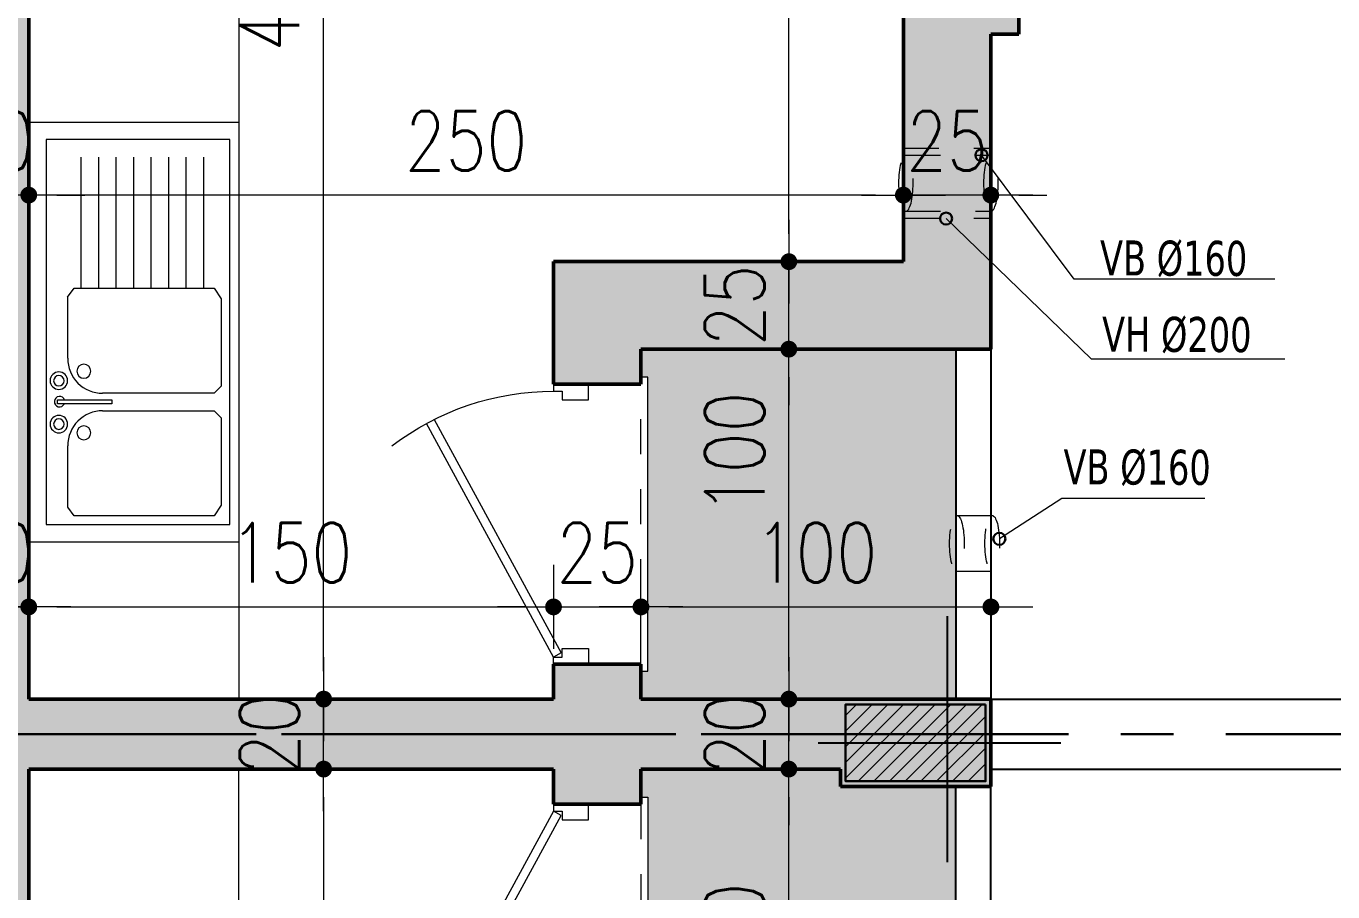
# Model space of a CAD drawing. Header units: millimetres. Extents: x 906 to 2589, y -1235 to -637.
# Drawn here: x 2516.743 to 2520.479, y -1221.065 to -1218.591 of the extents above; entities that cross this region are included whole.
import ezdxf

# ---------------------------------------------------------------- set-up
doc = ezdxf.new("R2010")
doc.units = ezdxf.units.MM
for name, pattern in [('AXES', [2, 1.25, -0.25, 0.25, -0.25]), ('CACHE', [0.375, 0.25, -0.125]), ('CONTINU', [0]), ('HIDDEN', [0.375, 0.25, -0.125])]:
    doc.linetypes.add(name, pattern=pattern)
doc.layers.get('DEFPOINTS').update_dxf_attribs({"color": 255, "lineweight": 13})
for name, color, linetype, lineweight in [('A-signe', 7, 'Continuous', 9), ('APPUITS', 7, 'Continuous', 18), ('AXE LIMITE', 1, 'AXES', 30), ('DIM.', 4, 'Continuous', 25), ('Extracteur cuisine 300m3', 7, 'Continuous', 20), ('GARD- CORP', 7, 'Continuous', 25), ('interrompu', 7, 'HIDDEN', 15), ('MENUISERIE', 7, 'Continuous', 13), ('MUR 0.25', 7, 'Continuous', 25), ('MUR 0.3', 7, 'Continuous', 30), ('MUR 0.5', 7, 'Continuous', 50), ('POTEAUX ARCH', 7, 'Continuous', 30), ('POTEAUX HACHURE', 7, 'Continuous', 15), ('SANITAIRE', 7, 'Continuous', 15)]:
    doc.layers.add(name, color=color, linetype=linetype, lineweight=lineweight)
for name, color, linetype in [('AXE', 7, 'AXES'), ('TEINTE 1', 30, 'Continuous'), ('teinte 5', 200, 'Continuous'), ('TEINTE SC', 254, 'Continuous')]:
    doc.layers.add(name, color=color, linetype=linetype)
doc.styles.add('atef', font='romans.shx', dxfattribs={"width": 0.8})
doc.styles.add('COTE', font='verdana.ttf', dxfattribs={"width": 0.7})
doc.dimstyles.new('COTEXT', dxfattribs={"dimscale": 0, "dimtxt": 0.17, "dimasz": 0.08, "dimexe": 0.015, "dimexo": 0.015, "dimgap": 0.07, "dimtad": 1, "dimdec": 0, "dimlfac": 100, "dimzin": 0, "dimdsep": 46, "dimtxsty": 'atef', "dimblk": 'SIG2', "dimcen": 0.15, "dimse1": 1, "dimse2": 1, "dimclrd": 256, "dimclre": 6, "dimclrt": 2, "dimadec": 0, "dimazin": 0, "dimtfac": 0.5, "dimtdec": 0, "dimtix": 1, "dimtmove": 2, "dimatfit": 1, "dimldrblk": 'SIG2', "dimfxl": 0.18, "dimtolj": 1, "dimtzin": 0, "dimlwd": 18, "dimarcsym": 0})

# ---------------------------------------------------------------- blocks, each defined once
blk = doc.blocks.new('P - 0.80')
at = {"layer": 'MENUISERIE'}
for points in [[(-0.6991, 0.3412), (-0.0325, -0.0217), (-0.02, 0), (-0.6875, 0.3633)], [(-0.8, 0), (-0.78, 0), (-0.78, -0.025), (-0.755, -0.025), (-0.755, -0.1), (-0.8, -0.1)], [(0, 0), (-0.02, 0), (-0.02, -0.025), (-0.045, -0.025), (-0.045, -0.1), (0, -0.1)]]:
    blk.add_lwpolyline(points, dxfattribs=at)
blk.add_arc((-0.02, 0), 0.76, 142.5454, 180, dxfattribs=at)
blk = doc.blocks.new('SIG2')
at = {"layer": 'A-signe'}
for p, q in [((0, 1.5), (0, 0.5)), ((0, 0.5), (0, -0.5)), ((-1.5, 0), (-0.5, 0)), ((-0.5, 0), (0.5, 0)), ((0.5, 0), (1.5, 0)), ((0, -0.5), (0, -1.5))]:
    blk.add_line(p, q, dxfattribs=at)
at = {"layer": 'A-signe', "const_width": 0.3}
blk.add_lwpolyline([(-0.15, 0, 1), (0.15, 0, 1)], format="xyb", close=True, dxfattribs=at)
blk = doc.blocks.new('*D762')
at = {"layer": 'DEFPOINTS', "color": 0, "transparency": 16777216}
for p in [(2519.251, -1219.0738), (2519.251, -1219.264), (2519.501, -1219.514)]:
    blk.add_point(p, dxfattribs=at)
at = {"layer": 'DIM.', "lineweight": 18, "transparency": 16777216}
for p, q in [((2519.171, -1219.0738), (2519.091, -1219.0738)), ((2519.501, -1219.0738), (2519.251, -1219.0738)), ((2519.581, -1219.0738), (2519.661, -1219.0738))]:
    blk.add_line(p, q, dxfattribs=at)
at = {"layer": 'DIM.', "lineweight": 18, "transparency": 16777216, "xscale": 0.08, "yscale": 0.08, "zscale": 0.08}
blk.add_blockref('SIG2', (2519.251, -1219.0738), dxfattribs=at)
at = {"layer": 'DIM.', "lineweight": 18, "transparency": 16777216, "xscale": 0.08, "yscale": 0.08, "zscale": 0.08, "rotation": 180}
blk.add_blockref('SIG2', (2519.501, -1219.0738), dxfattribs=at)
at = {"layer": 'DIM.', "color": 2, "transparency": 16777216, "insert": (2519.376, -1218.9188), "char_height": 0.17, "attachment_point": 5, "style": 'atef'}
blk.add_mtext('\\A1;25', dxfattribs=at)
blk = doc.blocks.new('*D763')
at = {"layer": 'DEFPOINTS', "color": 0, "transparency": 16777216}
for p in [(2516.751, -1219.0738), (2519.251, -1219.264), (2516.751, -1219.2819)]:
    blk.add_point(p, dxfattribs=at)
at = {"layer": 'DIM.', "lineweight": 18, "transparency": 16777216}
blk.add_line((2519.171, -1219.0738), (2516.831, -1219.0738), dxfattribs=at)
at = {"layer": 'DIM.', "lineweight": 18, "transparency": 16777216, "xscale": 0.08, "yscale": 0.08, "zscale": 0.08, "rotation": 180}
blk.add_blockref('SIG2', (2516.751, -1219.0738), dxfattribs=at)
at = {"layer": 'DIM.', "lineweight": 18, "transparency": 16777216, "xscale": 0.08, "yscale": 0.08, "zscale": 0.08}
blk.add_blockref('SIG2', (2519.251, -1219.0738), dxfattribs=at)
at = {"layer": 'DIM.', "color": 2, "transparency": 16777216, "insert": (2518.001, -1218.9188), "char_height": 0.17, "attachment_point": 5, "style": 'atef'}
blk.add_mtext('\\A1;250', dxfattribs=at)
blk = doc.blocks.new('*D612')
at = {"layer": 'DEFPOINTS', "color": 0, "transparency": 16777216}
for p in [(2518.4286, -1220.714), (2517.5939, -1224.764), (2517.923, -1224.764)]:
    blk.add_point(p, dxfattribs=at)
at = {"layer": 'DIM.', "lineweight": 18, "transparency": 16777216}
blk.add_line((2517.5939, -1220.794), (2517.5939, -1224.684), dxfattribs=at)
at = {"layer": 'DIM.', "lineweight": 18, "transparency": 16777216, "xscale": 0.08, "yscale": 0.08, "zscale": 0.08}
for p, rotation in [((2517.5939, -1220.714), 90), ((2517.5939, -1224.764), 270)]:
    blk.add_blockref('SIG2', p, dxfattribs=dict(at, rotation=rotation))
at = {"layer": 'DIM.', "color": 2, "transparency": 16777216, "insert": (2517.4389, -1222.739), "char_height": 0.17, "attachment_point": 5, "rotation": 90, "style": 'atef'}
blk.add_mtext('\\A1;405', dxfattribs=at)
blk = doc.blocks.new('EVIER 1.20-0.60')
at = {"layer": 'SANITAIRE', "linetype": 'Continuous'}
blk.add_lwpolyline([(0, 0.6), (-1.2, 0.6), (-1.2, 0), (0, 0)], close=True, dxfattribs=at)
for points in [[(-1.15, 0.575), (-0.05, 0.575)], [(-1.15, 0.05), (-1.15, 0.575)], [(-0.05, 0.575), (-0.05, 0.05)], [(-1.095, 0.55), (-1.125, 0.53)], [(-1.125, 0.53), (-1.125, 0.13)], [(-0.845, 0.55), (-1.095, 0.55)], [(-0.825, 0.53), (-0.845, 0.55)], [(-0.825, 0.2111), (-0.825, 0.53)], [(-0.755, 0.55), (-0.775, 0.53)], [(-0.775, 0.53), (-0.775, 0.2111)], [(-0.505, 0.55), (-0.755, 0.55)], [(-0.475, 0.53), (-0.505, 0.55)], [(-0.475, 0.13), (-0.475, 0.53)], [(-0.475, 0.5), (-0.1, 0.5)], [(-0.475, 0.45), (-0.1, 0.45)], [(-0.475, 0.4), (-0.1, 0.4)], [(-0.475, 0.35), (-0.1, 0.35)], [(-0.475, 0.3), (-0.1, 0.3)], [(-0.794, 0.237), (-0.805, 0.237)], [(-0.805, 0.237), (-0.805, 0.082)], [(-0.794, 0.082), (-0.794, 0.237)], [(-0.475, 0.25), (-0.1, 0.25)], [(-0.475, 0.2), (-0.1, 0.2)], [(-0.475, 0.15), (-0.1, 0.15)], [(-1.125, 0.13), (-1.0999, 0.1111)], [(-0.5001, 0.111), (-0.475, 0.13)], [(-1.0999, 0.1111), (-0.925, 0.1111)], [(-0.805, 0.082), (-0.794, 0.082)], [(-0.675, 0.1111), (-0.5001, 0.1111)], [(-0.05, 0.05), (-1.15, 0.05)]]:
    blk.add_lwpolyline(points, dxfattribs=at)
for points in [[(-0.825, 0.2111, -0.414214), (-0.925, 0.1111)], [(-0.675, 0.1111, -0.414214), (-0.775, 0.2111)], [(-0.888, 0.1772, -1), (-0.888, 0.1372, -1), (-0.888, 0.1772)], [(-0.712, 0.1772, -1), (-0.712, 0.1372, -1), (-0.712, 0.1772)], [(-0.863, 0.111, -1), (-0.863, 0.061, -1), (-0.863, 0.111)], [(-0.863, 0.101, -1), (-0.863, 0.071, -1), (-0.863, 0.101)], [(-0.7944, 0.1023, -5.432574), (-0.805, 0.1016)], [(-0.739, 0.111, -1), (-0.739, 0.061, -1), (-0.739, 0.111)], [(-0.739, 0.101, -1), (-0.739, 0.071, -1), (-0.739, 0.101)]]:
    blk.add_lwpolyline(points, format="xyb", dxfattribs=at)
blk = doc.blocks.new('*D792')
at = {"layer": 'DEFPOINTS', "color": 0, "transparency": 16777216}
for p in [(2517.5939, -1220.514), (2517.8101, -1220.514), (2517.8101, -1220.714)]:
    blk.add_point(p, dxfattribs=at)
at = {"layer": 'DIM.', "lineweight": 18, "transparency": 16777216}
for p, q in [((2517.5939, -1220.434), (2517.5939, -1220.354)), ((2517.5939, -1220.714), (2517.5939, -1220.514)), ((2517.5939, -1220.794), (2517.5939, -1220.874))]:
    blk.add_line(p, q, dxfattribs=at)
at = {"layer": 'DIM.', "lineweight": 18, "transparency": 16777216, "xscale": 0.08, "yscale": 0.08, "zscale": 0.08}
for p, rotation in [((2517.5939, -1220.514), 270), ((2517.5939, -1220.714), 90)]:
    blk.add_blockref('SIG2', p, dxfattribs=dict(at, rotation=rotation))
at = {"layer": 'DIM.', "color": 2, "transparency": 16777216, "insert": (2517.4389, -1220.614), "char_height": 0.17, "attachment_point": 5, "rotation": 90, "style": 'atef'}
blk.add_mtext('\\A1;20', dxfattribs=at)
blk = doc.blocks.new('*D793')
at = {"layer": 'DEFPOINTS', "color": 0, "transparency": 16777216}
for p in [(2517.5939, -1216.464), (2518.4928, -1216.464), (2517.8101, -1220.514)]:
    blk.add_point(p, dxfattribs=at)
at = {"layer": 'DIM.', "lineweight": 18, "transparency": 16777216}
blk.add_line((2517.5939, -1220.434), (2517.5939, -1216.544), dxfattribs=at)
at = {"layer": 'DIM.', "lineweight": 18, "transparency": 16777216, "xscale": 0.08, "yscale": 0.08, "zscale": 0.08}
for p, rotation in [((2517.5939, -1216.464), 90), ((2517.5939, -1220.514), 270)]:
    blk.add_blockref('SIG2', p, dxfattribs=dict(at, rotation=rotation))
at = {"layer": 'DIM.', "color": 2, "transparency": 16777216, "insert": (2517.4389, -1218.489), "char_height": 0.17, "attachment_point": 5, "rotation": 90, "style": 'atef'}
blk.add_mtext('\\A1;405', dxfattribs=at)
blk = doc.blocks.new('*D804')
at = {"layer": 'DEFPOINTS', "color": 0, "transparency": 16777216}
for p in [(2516.551, -1218.7587), (2516.751, -1218.7587), (2516.551, -1219.0738)]:
    blk.add_point(p, dxfattribs=at)
at = {"layer": 'DIM.', "lineweight": 18, "transparency": 16777216}
for p, q in [((2516.471, -1219.0738), (2516.391, -1219.0738)), ((2516.751, -1219.0738), (2516.551, -1219.0738)), ((2516.831, -1219.0738), (2516.911, -1219.0738))]:
    blk.add_line(p, q, dxfattribs=at)
at = {"layer": 'DIM.', "lineweight": 18, "transparency": 16777216, "xscale": 0.08, "yscale": 0.08, "zscale": 0.08}
blk.add_blockref('SIG2', (2516.551, -1219.0738), dxfattribs=at)
at = {"layer": 'DIM.', "lineweight": 18, "transparency": 16777216, "xscale": 0.08, "yscale": 0.08, "zscale": 0.08, "rotation": 180}
blk.add_blockref('SIG2', (2516.751, -1219.0738), dxfattribs=at)
at = {"layer": 'DIM.', "color": 2, "transparency": 16777216, "insert": (2516.651, -1218.9188), "char_height": 0.17, "attachment_point": 5, "style": 'atef'}
blk.add_mtext('\\A1;20', dxfattribs=at)
blk = doc.blocks.new('*D829')
at = {"layer": 'DEFPOINTS', "color": 0, "transparency": 16777216}
for p in [(2516.551, -1220.2506), (2516.751, -1220.2506), (2516.751, -1220.514)]:
    blk.add_point(p, dxfattribs=at)
at = {"layer": 'DIM.', "lineweight": 18, "transparency": 16777216}
for p, q in [((2516.471, -1220.2506), (2516.391, -1220.2506)), ((2516.551, -1220.2506), (2516.751, -1220.2506)), ((2516.831, -1220.2506), (2516.911, -1220.2506))]:
    blk.add_line(p, q, dxfattribs=at)
at = {"layer": 'DIM.', "lineweight": 18, "transparency": 16777216, "xscale": 0.08, "yscale": 0.08, "zscale": 0.08}
blk.add_blockref('SIG2', (2516.551, -1220.2506), dxfattribs=at)
at = {"layer": 'DIM.', "lineweight": 18, "transparency": 16777216, "xscale": 0.08, "yscale": 0.08, "zscale": 0.08, "rotation": 180}
blk.add_blockref('SIG2', (2516.751, -1220.2506), dxfattribs=at)
at = {"layer": 'DIM.', "color": 2, "transparency": 16777216, "insert": (2516.651, -1220.0956), "char_height": 0.17, "attachment_point": 5, "style": 'atef'}
blk.add_mtext('\\A1;20', dxfattribs=at)
blk = doc.blocks.new('*D830')
at = {"layer": 'DEFPOINTS', "color": 0, "transparency": 16777216}
for p in [(2518.251, -1220.2506), (2516.751, -1220.514), (2518.251, -1220.514)]:
    blk.add_point(p, dxfattribs=at)
at = {"layer": 'DIM.', "lineweight": 18, "transparency": 16777216}
blk.add_line((2516.831, -1220.2506), (2518.171, -1220.2506), dxfattribs=at)
at = {"layer": 'DIM.', "lineweight": 18, "transparency": 16777216, "xscale": 0.08, "yscale": 0.08, "zscale": 0.08, "rotation": 180}
blk.add_blockref('SIG2', (2516.751, -1220.2506), dxfattribs=at)
at = {"layer": 'DIM.', "lineweight": 18, "transparency": 16777216, "xscale": 0.08, "yscale": 0.08, "zscale": 0.08}
blk.add_blockref('SIG2', (2518.251, -1220.2506), dxfattribs=at)
at = {"layer": 'DIM.', "color": 2, "transparency": 16777216, "insert": (2517.501, -1220.0956), "char_height": 0.17, "attachment_point": 5, "style": 'atef'}
blk.add_mtext('\\A1;150', dxfattribs=at)
blk = doc.blocks.new('*D831')
at = {"layer": 'DEFPOINTS', "color": 0, "transparency": 16777216}
for p in [(2518.501, -1220.2506), (2518.251, -1220.514), (2518.501, -1220.514)]:
    blk.add_point(p, dxfattribs=at)
at = {"layer": 'DIM.', "lineweight": 18, "transparency": 16777216}
for p, q in [((2518.171, -1220.2506), (2518.091, -1220.2506)), ((2518.251, -1220.2506), (2518.501, -1220.2506)), ((2518.581, -1220.2506), (2518.661, -1220.2506))]:
    blk.add_line(p, q, dxfattribs=at)
at = {"layer": 'DIM.', "lineweight": 18, "transparency": 16777216, "xscale": 0.08, "yscale": 0.08, "zscale": 0.08}
blk.add_blockref('SIG2', (2518.251, -1220.2506), dxfattribs=at)
at = {"layer": 'DIM.', "lineweight": 18, "transparency": 16777216, "xscale": 0.08, "yscale": 0.08, "zscale": 0.08, "rotation": 180}
blk.add_blockref('SIG2', (2518.501, -1220.2506), dxfattribs=at)
at = {"layer": 'DIM.', "color": 2, "transparency": 16777216, "insert": (2518.376, -1220.0956), "char_height": 0.17, "attachment_point": 5, "style": 'atef'}
blk.add_mtext('\\A1;25', dxfattribs=at)
blk = doc.blocks.new('*D832')
at = {"layer": 'DEFPOINTS', "color": 0, "transparency": 16777216}
for p in [(2519.5013, -1219.514), (2519.5013, -1220.2506), (2518.501, -1220.514)]:
    blk.add_point(p, dxfattribs=at)
at = {"layer": 'DIM.', "lineweight": 18, "transparency": 16777216}
blk.add_line((2518.581, -1220.2506), (2519.4213, -1220.2506), dxfattribs=at)
at = {"layer": 'DIM.', "lineweight": 18, "transparency": 16777216, "xscale": 0.08, "yscale": 0.08, "zscale": 0.08, "rotation": 180}
blk.add_blockref('SIG2', (2518.501, -1220.2506), dxfattribs=at)
at = {"layer": 'DIM.', "lineweight": 18, "transparency": 16777216, "xscale": 0.08, "yscale": 0.08, "zscale": 0.08}
blk.add_blockref('SIG2', (2519.5013, -1220.2506), dxfattribs=at)
at = {"layer": 'DIM.', "color": 2, "transparency": 16777216, "insert": (2519.0012, -1220.0956), "char_height": 0.17, "attachment_point": 5, "style": 'atef'}
blk.add_mtext('\\A1;100', dxfattribs=at)
blk = doc.blocks.new('*D663')
at = {"layer": 'DEFPOINTS', "color": 0, "transparency": 16777216}
for p in [(2518.9237, -1220.714), (2518.9237, -1220.714), (2519.3727, -1221.714)]:
    blk.add_point(p, dxfattribs=at)
at = {"layer": 'DIM.', "lineweight": 18, "transparency": 16777216}
blk.add_line((2518.9237, -1221.634), (2518.9237, -1220.794), dxfattribs=at)
at = {"layer": 'DIM.', "lineweight": 18, "transparency": 16777216, "xscale": 0.08, "yscale": 0.08, "zscale": 0.08}
for p, rotation in [((2518.9237, -1220.714), 90), ((2518.9237, -1221.714), 270)]:
    blk.add_blockref('SIG2', p, dxfattribs=dict(at, rotation=rotation))
at = {"layer": 'DIM.', "color": 2, "transparency": 16777216, "insert": (2518.7687, -1221.214), "char_height": 0.17, "attachment_point": 5, "rotation": 90, "style": 'atef'}
blk.add_mtext('\\A1;100', dxfattribs=at)
blk = doc.blocks.new('*D664')
at = {"layer": 'DEFPOINTS', "color": 0, "transparency": 16777216}
for p in [(2518.9237, -1220.514), (2519.0151, -1220.514), (2518.9237, -1220.714)]:
    blk.add_point(p, dxfattribs=at)
at = {"layer": 'DIM.', "lineweight": 18, "transparency": 16777216}
for p, q in [((2518.9237, -1220.434), (2518.9237, -1220.354)), ((2518.9237, -1220.714), (2518.9237, -1220.514)), ((2518.9237, -1220.794), (2518.9237, -1220.874))]:
    blk.add_line(p, q, dxfattribs=at)
at = {"layer": 'DIM.', "lineweight": 18, "transparency": 16777216, "xscale": 0.08, "yscale": 0.08, "zscale": 0.08}
for p, rotation in [((2518.9237, -1220.514), 270), ((2518.9237, -1220.714), 90)]:
    blk.add_blockref('SIG2', p, dxfattribs=dict(at, rotation=rotation))
at = {"layer": 'DIM.', "color": 2, "transparency": 16777216, "insert": (2518.7687, -1220.614), "char_height": 0.17, "attachment_point": 5, "rotation": 90, "style": 'atef'}
blk.add_mtext('\\A1;20', dxfattribs=at)
blk = doc.blocks.new('*D858')
at = {"layer": 'DEFPOINTS', "color": 0, "transparency": 16777216}
for p in [(2518.9237, -1219.514), (2518.9237, -1219.514), (2518.9136, -1220.514)]:
    blk.add_point(p, dxfattribs=at)
at = {"layer": 'DIM.', "lineweight": 18, "transparency": 16777216}
blk.add_line((2518.9237, -1220.434), (2518.9237, -1219.594), dxfattribs=at)
at = {"layer": 'DIM.', "lineweight": 18, "transparency": 16777216, "xscale": 0.08, "yscale": 0.08, "zscale": 0.08}
for p, rotation in [((2518.9237, -1219.514), 90), ((2518.9237, -1220.514), 270)]:
    blk.add_blockref('SIG2', p, dxfattribs=dict(at, rotation=rotation))
at = {"layer": 'DIM.', "color": 2, "transparency": 16777216, "insert": (2518.7687, -1219.8103), "char_height": 0.17, "attachment_point": 5, "rotation": 90, "style": 'atef'}
blk.add_mtext('\\A1;100', dxfattribs=at)
blk = doc.blocks.new('*D859')
at = {"layer": 'DEFPOINTS', "color": 0, "transparency": 16777216}
for p in [(2518.4635, -1219.264), (2518.9237, -1219.264), (2518.9237, -1219.514)]:
    blk.add_point(p, dxfattribs=at)
at = {"layer": 'DIM.', "lineweight": 18, "transparency": 16777216}
for p, q in [((2518.9237, -1219.184), (2518.9237, -1219.104)), ((2518.9237, -1219.514), (2518.9237, -1219.264)), ((2518.9237, -1219.594), (2518.9237, -1219.674))]:
    blk.add_line(p, q, dxfattribs=at)
at = {"layer": 'DIM.', "lineweight": 18, "transparency": 16777216, "xscale": 0.08, "yscale": 0.08, "zscale": 0.08}
for p, rotation in [((2518.9237, -1219.264), 270), ((2518.9237, -1219.514), 90)]:
    blk.add_blockref('SIG2', p, dxfattribs=dict(at, rotation=rotation))
at = {"layer": 'DIM.', "color": 2, "transparency": 16777216, "insert": (2518.7687, -1219.389), "char_height": 0.17, "attachment_point": 5, "rotation": 90, "style": 'atef'}
blk.add_mtext('\\A1;25', dxfattribs=at)
blk = doc.blocks.new('*D860')
at = {"layer": 'DEFPOINTS', "color": 0, "transparency": 16777216}
for p in [(2518.4928, -1216.464), (2518.9237, -1216.464), (2518.4635, -1219.264)]:
    blk.add_point(p, dxfattribs=at)
at = {"layer": 'DIM.', "lineweight": 18, "transparency": 16777216}
blk.add_line((2518.9237, -1219.184), (2518.9237, -1216.544), dxfattribs=at)
at = {"layer": 'DIM.', "lineweight": 18, "transparency": 16777216, "xscale": 0.08, "yscale": 0.08, "zscale": 0.08}
for p, rotation in [((2518.9237, -1216.464), 90), ((2518.9237, -1219.264), 270)]:
    blk.add_blockref('SIG2', p, dxfattribs=dict(at, rotation=rotation))
at = {"layer": 'DIM.', "color": 2, "transparency": 16777216, "insert": (2518.7687, -1217.864), "char_height": 0.17, "attachment_point": 5, "rotation": 90, "style": 'atef'}
blk.add_mtext('\\A1;280', dxfattribs=at)

msp = doc.modelspace()

# ---------------------------------------------------------------- hatches: boundary and pattern name
at = {"layer": 'POTEAUX HACHURE'}
h = msp.add_hatch(dxfattribs=at)
h.set_pattern_fill('ANSI31', color=256, scale=0.01)
h.set_pattern_definition([(45, (1417.543244, -320.448652), (-0.0224506403, 0.0224506403), [])])
h.paths.add_polyline_path([(2519.486, -1220.529), (2519.0864, -1220.529), (2519.0864, -1220.7489), (2519.486, -1220.7489)])
at = {"layer": 'TEINTE 1', "linetype": 'CONTINU'}
h = msp.add_hatch(color=256, dxfattribs=at)
h.dxf.hatch_style = 1
h.paths.add_polyline_path([(2516.651, -1220.614), (2516.651, -1221.9239), (2516.751, -1221.9239), (2516.751, -1220.714), (2518.251, -1220.714), (2518.251, -1220.814), (2518.501, -1220.814), (2518.501, -1220.714), (2519.0709, -1220.714), (2519.0709, -1220.7639), (2519.501, -1220.7639), (2519.501, -1220.614)])
at = {"layer": 'teinte 5', "linetype": 'CONTINU'}
h = msp.add_hatch(color=256, dxfattribs=at)
h.dxf.hatch_style = 1
h.paths.add_polyline_path([(2516.7511, -1216.464), (2517.2511, -1216.464), (2517.2511, -1216.564), (2517.3511, -1216.564), (2517.3511, -1216.464), (2517.4404, -1216.464), (2517.4404, -1216.364), (2517.301, -1216.364), (2517.301, -1216.214), (2517.201, -1216.214), (2517.201, -1216.364), (2516.5008, -1216.364), (2516.5008, -1216.8941), (2516.651, -1216.8941), (2516.651, -1218.314), (2513.3506, -1218.314), (2513.1758, -1218.1392), (2513.1051, -1218.2099), (2513.3092, -1218.414), (2516.651, -1218.414), (2516.651, -1220.614), (2519.501, -1220.614), (2519.501, -1220.514), (2518.501, -1220.514), (2518.501, -1220.414), (2518.251, -1220.414), (2518.251, -1220.514), (2516.751, -1220.514), (2516.751, -1217.4679), (2517.3511, -1217.4679), (2517.3511, -1217.3679), (2516.7511, -1217.3679)])
h = msp.add_hatch(color=256, dxfattribs=at)
h.dxf.hatch_style = 1
h.paths.add_polyline_path([(2519.501, -1218.614), (2519.581, -1218.614), (2519.581, -1218.364), (2519.251, -1218.364), (2519.251, -1219.264), (2518.251, -1219.264), (2518.251, -1219.614), (2518.501, -1219.614), (2518.501, -1219.514), (2519.501, -1219.514)])
at = {"layer": 'TEINTE SC', "linetype": 'Continuous'}
h = msp.add_hatch(color=256, dxfattribs=at)
h.dxf.hatch_style = 1
h.paths.add_polyline_path([(2519.401, -1219.5141), (2518.501, -1219.5141), (2518.501, -1219.594), (2518.521, -1219.594), (2518.521, -1220.434), (2518.501, -1220.434), (2518.501, -1220.514), (2519.0709, -1220.514), (2519.401, -1220.514)])
h.paths.add_polyline_path([(2519.401, -1220.7639), (2519.0709, -1220.7639), (2519.0709, -1220.714), (2518.501, -1220.714), (2518.501, -1220.794), (2518.521, -1220.794), (2518.521, -1221.634), (2518.501, -1221.634), (2518.501, -1221.714), (2519.401, -1221.714)])

# ---------------------------------------------------------------- linework, layer by layer
at = {"layer": 'APPUITS'}
for points in [[(2518.501, -1220.434), (2518.521, -1220.434), (2518.521, -1219.594), (2518.501, -1219.594)], [(2518.501, -1220.794), (2518.521, -1220.794), (2518.521, -1221.634), (2518.501, -1221.634)]]:
    msp.add_lwpolyline(points, dxfattribs=at)
at = {"layer": 'AXE'}
for p, q in [((2519.376, -1220.2771), (2519.376, -1220.9802)), ((2519.0076, -1220.6391), (2519.7008, -1220.6391))]:
    msp.add_line(p, q, dxfattribs=at)
at = {"layer": 'AXE LIMITE', "ltscale": 0.6}
for points in [[(2519.501, -1220.614), (2516.651, -1220.614), (2516.651, -1218.414), (2513.3092, -1218.414), (2512.101, -1217.2058), (2512.101, -1213.464)], [(2525.7231, -1220.614), (2516.651, -1220.614), (2516.651, -1223.064), (2512.351, -1223.064), (2512.351, -1230.014)]]:
    msp.add_lwpolyline(points, dxfattribs=at)
at = {"layer": 'Extracteur cuisine 300m3', "linetype": 'CACHE', "ltscale": 0.15}
for p, q in [((2519.2575, -1218.9599), (2519.5012, -1218.9599)), ((2519.2575, -1218.9599), (2519.5012, -1218.9599)), ((2519.2575, -1218.9599), (2519.5012, -1218.9599)), ((2519.2575, -1218.9599), (2519.5012, -1218.9599)), ((2519.2575, -1218.9599), (2519.5012, -1218.9599)), ((2519.2575, -1218.9599), (2519.5012, -1218.9599)), ((2519.2575, -1219.1199), (2519.5012, -1219.1198)), ((2519.2575, -1219.1199), (2519.5012, -1219.1198)), ((2519.2575, -1219.1199), (2519.5012, -1219.1198)), ((2519.2575, -1219.1199), (2519.5012, -1219.1198)), ((2519.2575, -1219.1199), (2519.5012, -1219.1198)), ((2519.2575, -1219.1199), (2519.5012, -1219.1198)), ((2519.5034, -1220.1495), (2519.4025, -1220.1497))]:
    msp.add_line(p, q, dxfattribs=at)
at = {"layer": 'Extracteur cuisine 300m3'}
for p, q in [((2519.7039, -1219.9411), (2519.5254, -1220.0559)), ((2520.1131, -1219.9411), (2519.7039, -1219.9411))]:
    msp.add_line(p, q, dxfattribs=at)
at = {"layer": 'Extracteur cuisine 300m3', "linetype": 'CACHE', "ltscale": 0.15}
for points in [[(2519.2522, -1218.9396), (2519.5016, -1218.9398)], [(2519.2522, -1219.1396), (2519.504, -1219.1393)], [(2519.4025, -1219.9897), (2519.5033, -1219.9894)]]:
    msp.add_lwpolyline(points, dxfattribs=at)
at = {"layer": 'Extracteur cuisine 300m3', "flags": 128}
for points in [[(2520.3127, -1219.3143), (2519.7397, -1219.3143), (2519.4745, -1218.9599)], [(2520.3417, -1219.5426), (2519.7892, -1219.5426), (2519.3731, -1219.1409)]]:
    msp.add_lwpolyline(points, dxfattribs=at)
at = {"layer": 'Extracteur cuisine 300m3', "linetype": 'CACHE', "ltscale": 0.15, "extrusion": (0, 0, -1)}
for centre in [(2519.2581, -1219.0399), (2519.2581, -1219.0399), (2519.2581, -1219.0399), (2519.2581, -1219.0399), (2519.2581, -1219.0399), (2519.2581, -1219.0399), (2519.5012, -1219.0399), (2519.5012, -1219.0399), (2519.5012, -1219.0399), (2519.5012, -1219.0399), (2519.5012, -1219.0399), (2519.5012, -1219.0399)]:
    msp.add_ellipse(centre, major_axis=(0, 0.08), ratio=0.260794, start_param=3.141593, end_param=9.424778, dxfattribs=at)
at = {"layer": 'Extracteur cuisine 300m3', "linetype": 'CACHE', "ltscale": 0.15}
for centre in [(2519.4041, -1220.0695), (2519.5049, -1220.0692)]:
    msp.add_ellipse(centre, major_axis=(0, 0.08), ratio=0.260794, dxfattribs=at)
at = {"layer": 'GARD- CORP'}
for p, q in [((2519.401, -1219.514), (2519.401, -1220.514)), ((2519.501, -1219.514), (2519.501, -1220.514)), ((2519.401, -1221.714), (2519.401, -1220.7639)), ((2519.501, -1221.714), (2519.501, -1220.7639))]:
    msp.add_line(p, q, dxfattribs=at)
at = {"layer": 'interrompu', "ltscale": 0.2}
for p, q in [((2518.501, -1220.414), (2518.501, -1219.614)), ((2518.501, -1220.814), (2518.501, -1221.614))]:
    msp.add_line(p, q, dxfattribs=at)
at = {"layer": 'MUR 0.25', "linetype": 'Continuous'}
for p, q in [((2519.501, -1220.514), (2523.401, -1220.514)), ((2519.501, -1220.714), (2523.401, -1220.714))]:
    msp.add_line(p, q, dxfattribs=at)
at = {"layer": 'MUR 0.3'}
for centre in [(2519.4745, -1218.9599), (2519.3731, -1219.1409), (2519.5254, -1220.0559)]:
    msp.add_circle(centre, 0.0173, dxfattribs=at)
at = {"layer": 'MUR 0.5'}
for p, q in [((2516.751, -1217.4679), (2516.751, -1220.514)), ((2519.251, -1218.364), (2519.251, -1219.264)), ((2519.581, -1218.614), (2519.581, -1218.364)), ((2519.501, -1218.614), (2519.501, -1219.514)), ((2519.501, -1218.614), (2519.581, -1218.614)), ((2519.251, -1219.264), (2518.251, -1219.264)), ((2518.251, -1219.264), (2518.251, -1219.614)), ((2519.501, -1219.514), (2518.501, -1219.514)), ((2518.501, -1219.514), (2518.501, -1219.614)), ((2518.501, -1219.614), (2518.251, -1219.614)), ((2518.251, -1220.414), (2518.251, -1220.514)), ((2518.501, -1220.414), (2518.251, -1220.414)), ((2518.501, -1220.414), (2518.501, -1220.514)), ((2518.251, -1220.514), (2516.751, -1220.514)), ((2519.501, -1220.514), (2518.501, -1220.514)), ((2519.501, -1220.514), (2519.501, -1220.714)), ((2519.501, -1220.7639), (2519.501, -1220.514)), ((2516.751, -1223.7602), (2516.751, -1220.714)), ((2518.251, -1220.714), (2516.751, -1220.714)), ((2518.251, -1220.714), (2518.251, -1220.814)), ((2518.501, -1220.714), (2518.501, -1220.814)), ((2519.0709, -1220.714), (2518.501, -1220.714)), ((2519.0709, -1220.714), (2519.0709, -1220.7639)), ((2519.0709, -1220.7639), (2519.501, -1220.7639)), ((2518.501, -1220.814), (2518.251, -1220.814))]:
    msp.add_line(p, q, dxfattribs=at)
at = {"layer": 'POTEAUX ARCH'}
msp.add_lwpolyline([(2519.486, -1220.529), (2519.0859, -1220.529), (2519.0859, -1220.7489), (2519.486, -1220.7489)], close=True, dxfattribs=at)
at = {"layer": 'SANITAIRE'}
for p, q in [((2517.3511, -1217.4679), (2517.3511, -1220.514)), ((2517.3511, -1223.7602), (2517.3511, -1220.714))]:
    msp.add_line(p, q, dxfattribs=at)

# ---------------------------------------------------------------- block references
at = {"layer": 'MENUISERIE', "xscale": -1, "rotation": 90}
msp.add_blockref('P - 0.80', (2518.251, -1220.414), dxfattribs=at)
at = {"layer": 'MENUISERIE', "rotation": 90.00000000000001}
msp.add_blockref('P - 0.80', (2518.251, -1220.814), dxfattribs=at)
at = {"layer": 'SANITAIRE', "xscale": -1, "rotation": 270}
msp.add_blockref('EVIER 1.20-0.60', (2516.7511, -1218.8652), dxfattribs=at)

# ---------------------------------------------------------------- texts
at = {"layer": 'Extracteur cuisine 300m3', "lineweight": 25, "style": 'COTE', "width": 0.7}
for s, p in [('VB %%C160', (2519.8129, -1219.3031, 0)), ('VH %%C200', (2519.8188, -1219.5209, 0)), ('VB %%C160', (2519.7086, -1219.9001, 0))]:
    msp.add_text(s, height=0.1, rotation=359.7796, dxfattribs=at).set_placement(p)

# ---------------------------------------------------------------- dimensions: what is measured, and where the dimension line sits
at = {"layer": 'DIM.'}
for base, p1, p2, angle, picture, middle in [((2517.5939, -1216.464), (2517.8101, -1220.514), (2518.4928, -1216.464), 90, '*D793', (2517.4389, -1218.489)), ((2518.9237, -1216.464), (2518.4635, -1219.264), (2518.4928, -1216.464), 90, '*D860', (2518.7687, -1217.864)), ((2516.751, -1219.0738), (2519.251, -1219.264), (2516.751, -1219.2819), 180, '*D763', (2518.001, -1218.9188)), ((2519.251, -1219.0738), (2519.501, -1219.514), (2519.251, -1219.264), 180, '*D762', (2519.376, -1218.9188)), ((2518.9237, -1219.264), (2518.9237, -1219.514), (2518.4635, -1219.264), 90, '*D859', (2518.7687, -1219.389)), ((2517.5939, -1220.514), (2517.8101, -1220.714), (2517.8101, -1220.514), 90, '*D792', (2517.4389, -1220.614)), ((2518.9237, -1220.514), (2518.9237, -1220.714), (2519.0151, -1220.514), 90, '*D664', (2518.7687, -1220.614)), ((2517.5939, -1224.764), (2518.4286, -1220.714), (2517.923, -1224.764), 90, '*D612', (2517.4389, -1222.739)), ((2518.9237, -1220.714), (2519.3727, -1221.714), (2518.9237, -1220.714), 90, '*D663', (2518.7687, -1221.214))]:
    dim = msp.add_linear_dim(base=base, p1=p1, p2=p2, angle=angle, dimstyle='COTEXT', override={"dimscale": 1}, dxfattribs=at)
    dim.commit()
    dim.dimension.update_dxf_attribs({"geometry": picture, "text_midpoint": middle})
for base, p1, p2, picture, middle in [((2516.551, -1219.0738), (2516.751, -1218.7587), (2516.551, -1218.7587), '*D804', (2516.651, -1218.9188)), ((2519.5013, -1220.2506), (2518.501, -1220.514), (2519.5013, -1219.514), '*D832', (2519.0012, -1220.0956)), ((2516.751, -1220.2506), (2516.551, -1220.2506), (2516.751, -1220.514), '*D829', (2516.651, -1220.0956)), ((2518.251, -1220.2506), (2516.751, -1220.514), (2518.251, -1220.514), '*D830', (2517.501, -1220.0956)), ((2518.501, -1220.2506), (2518.251, -1220.514), (2518.501, -1220.514), '*D831', (2518.376, -1220.0956))]:
    dim = msp.add_linear_dim(base=base, p1=p1, p2=p2, dimstyle='COTEXT', override={"dimscale": 1}, dxfattribs=at)
    dim.commit()
    dim.dimension.update_dxf_attribs({"geometry": picture, "text_midpoint": middle})
dim = msp.add_linear_dim(base=(2518.9237, -1219.514), p1=(2518.9136, -1220.514), p2=(2518.9237, -1219.514), angle=90, dimstyle='COTEXT', override={"dimscale": 1}, dxfattribs=at)
dim.commit()
dim.dimension.update_dxf_attribs({"geometry": '*D858', "text_midpoint": (2518.7687, -1219.8103), "dimtype": 160})

doc.saveas('drawing.dxf')
